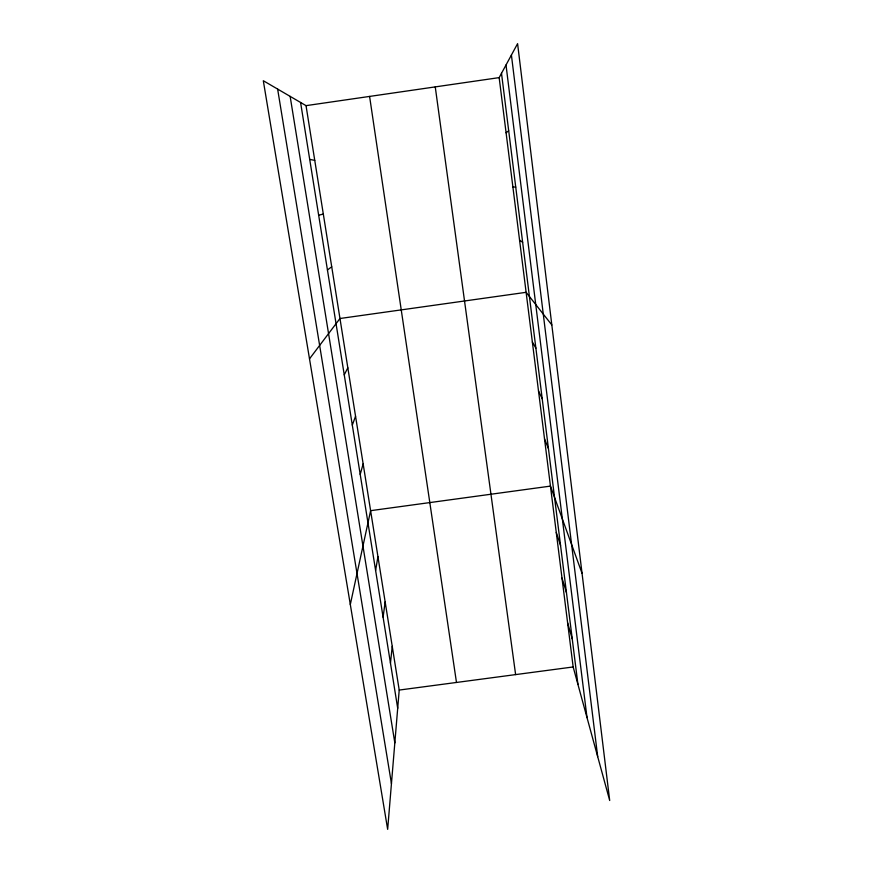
<?xml version="1.0" encoding="UTF-8"?>
<svg xmlns="http://www.w3.org/2000/svg" width="873" height="873" viewBox="0 0 873 873"><rect width="100%" height="100%" fill="white"/><g stroke="black" fill="none" stroke-linecap="round" stroke-linejoin="round"><path stroke-width="1.31" d="M306.03 105.644L399.212 690.063L387.656 829.35L263.308 80.72L306.03 105.644L499.16 77.621L517.591 43.65L609.692 800.508L573.157 666.961L499.16 77.621M390.46 663.153L392.239 646.336M383.094 617.2L385.157 601.879M375.608 570.451L377.944 556.658M350.313 604.509L370.61 510.672L550.448 486.108L582.04 573.31M360.211 474.41L363.146 463.879M352.299 425.086L355.562 416.268M344.246 374.855L347.836 367.817M309.511 358.836L339.968 318.503L526.113 292.324L551.823 324.942M506.089 132.816L508.686 130.754M327.44 269.986L331.718 266.767M318.656 215.227L323.316 214.06M399.212 690.063L573.157 666.961M512.888 186.986L515.736 187.084M309.708 159.399L314.749 160.37M519.566 240.14L522.643 242.334M532.355 342.052L535.88 348.131M538.499 390.918L542.209 398.808M544.523 438.923L548.44 448.558M556.265 532.486L560.553 545.429M561.994 578.068L566.446 592.581M567.625 622.896L572.241 638.905M277.625 89.068L391.453 783.659M290.142 96.379L394.836 742.89M300.585 102.468L397.706 708.298M369.595 96.423L456.481 682.457M435.256 86.896L515.616 674.6M501.506 73.299L577.937 684.443M511.414 55.043L597.699 756.673M506.013 64.995L587.005 717.584"/></g></svg>
